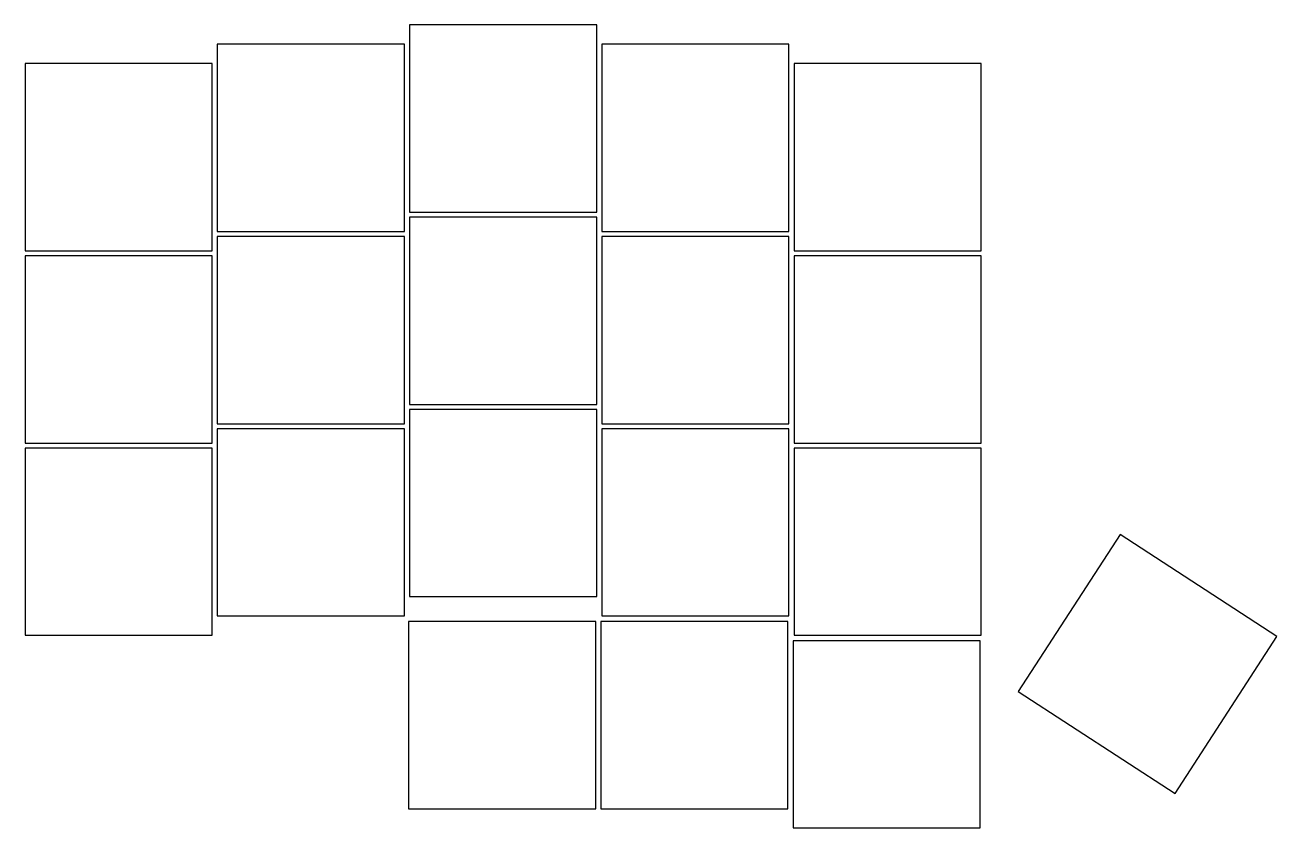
# Model space of a CAD drawing. Header units: millimetres. Extents: x -9 to 114, y -30 to 49.
import ezdxf

# ---------------------------------------------------------------- set-up
doc = ezdxf.new("R2010")
doc.units = ezdxf.units.MM

msp = doc.modelspace()

# ---------------------------------------------------------------- linework, layer by layer
for p, q in [((47.25, 49.16), (28.75, 49.16)), ((28.75, 49.16), (28.75, 30.66)), ((47.25, 30.66), (47.25, 49.16)), ((28.25, 47.25), (9.75, 47.25)), ((9.75, 47.25), (9.75, 28.75)), ((28.25, 28.75), (28.25, 47.25)), ((66.25, 47.25), (47.75, 47.25)), ((47.75, 47.25), (47.75, 28.75)), ((66.25, 28.75), (66.25, 47.25)), ((9.25, 45.34), (-9.25, 45.34)), ((-9.25, 45.34), (-9.25, 26.84)), ((9.25, 26.84), (9.25, 45.34)), ((85.25, 45.34), (66.75, 45.34)), ((66.75, 45.34), (66.75, 26.84)), ((85.25, 26.84), (85.25, 45.34)), ((28.75, 30.66), (47.25, 30.66)), ((47.25, 30.16), (28.75, 30.16)), ((28.75, 30.16), (28.75, 11.65)), ((47.25, 11.65), (47.25, 30.16)), ((9.75, 28.75), (28.25, 28.75)), ((47.75, 28.75), (66.25, 28.75)), ((28.25, 28.25), (9.75, 28.25)), ((9.75, 28.25), (9.75, 9.75)), ((28.25, 9.75), (28.25, 28.25)), ((66.25, 28.25), (47.75, 28.25)), ((47.75, 28.25), (47.75, 9.75)), ((66.25, 9.75), (66.25, 28.25)), ((-9.25, 26.84), (9.25, 26.84)), ((9.25, 26.34), (-9.25, 26.34)), ((-9.25, 26.34), (-9.25, 7.84)), ((9.25, 7.84), (9.25, 26.34)), ((66.75, 26.84), (85.25, 26.84)), ((85.25, 26.34), (66.75, 26.34)), ((66.75, 26.34), (66.75, 7.84)), ((85.25, 7.84), (85.25, 26.34)), ((28.75, 11.65), (47.25, 11.65)), ((47.25, 11.15), (28.75, 11.15)), ((28.75, 11.15), (28.75, -7.34)), ((47.25, -7.34), (47.25, 11.15)), ((9.75, 9.75), (28.25, 9.75)), ((28.25, 9.25), (9.75, 9.25)), ((9.75, 9.25), (9.75, -9.25)), ((28.25, -9.25), (28.25, 9.25)), ((47.75, 9.75), (66.25, 9.75)), ((66.25, 9.25), (47.75, 9.25)), ((47.75, 9.25), (47.75, -9.25)), ((66.25, -9.25), (66.25, 9.25)), ((-9.25, 7.84), (9.25, 7.84)), ((66.75, 7.84), (85.25, 7.84)), ((9.25, 7.34), (-9.25, 7.34)), ((-9.25, 7.34), (-9.25, -11.15)), ((9.25, -11.15), (9.25, 7.34)), ((85.25, 7.34), (66.75, 7.34)), ((66.75, 7.34), (66.75, -11.15)), ((85.25, -11.15), (85.25, 7.34)), ((98.97, -1.21), (88.89, -16.72)), ((114.48, -11.28), (98.97, -1.21)), ((28.75, -7.34), (47.25, -7.34)), ((9.75, -9.25), (28.25, -9.25)), ((47.15, -9.8), (28.65, -9.8)), ((28.65, -9.8), (28.65, -28.3)), ((47.15, -28.3), (47.15, -9.8)), ((66.15, -9.8), (47.65, -9.8)), ((47.65, -9.8), (47.65, -28.3)), ((47.75, -9.25), (66.25, -9.25)), ((66.15, -28.3), (66.15, -9.8)), ((-9.25, -11.15), (9.25, -11.15)), ((85.15, -11.71), (66.65, -11.71)), ((66.65, -11.71), (66.65, -30.2)), ((66.75, -11.15), (85.25, -11.15)), ((85.15, -30.2), (85.15, -11.71)), ((104.41, -26.8), (114.48, -11.28)), ((88.89, -16.72), (104.41, -26.8)), ((28.65, -28.3), (47.15, -28.3)), ((47.65, -28.3), (66.15, -28.3)), ((66.65, -30.2), (85.15, -30.2))]:
    msp.add_line(p, q)

doc.saveas('drawing.dxf')
